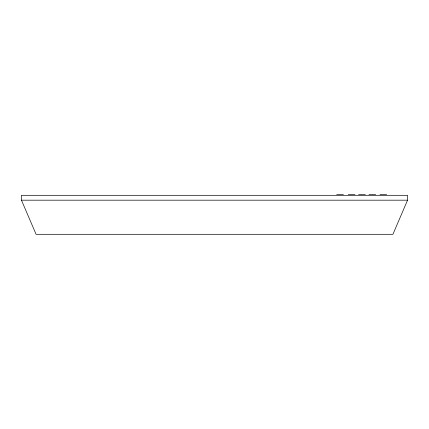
<?xml version="1.0" encoding="UTF-8"?>
<svg xmlns="http://www.w3.org/2000/svg" width="429" height="429" viewBox="0 0 429 429"><rect width="100%" height="100%" fill="white"/><g stroke="black" fill="none" stroke-linecap="round" stroke-linejoin="round"><path stroke-width="0.64" d="M407.55 200.182L392.926 234.304L36.074 234.304L21.45 200.182L21.45 195.308L407.55 195.308L407.55 200.182L21.45 200.182M336.695 194.696L343.393 194.696M348.268 194.696L354.971 194.696M358.628 194.696L365.331 194.696M368.983 194.696L375.686 194.696M379.949 194.696L386.652 194.696"/></g></svg>
